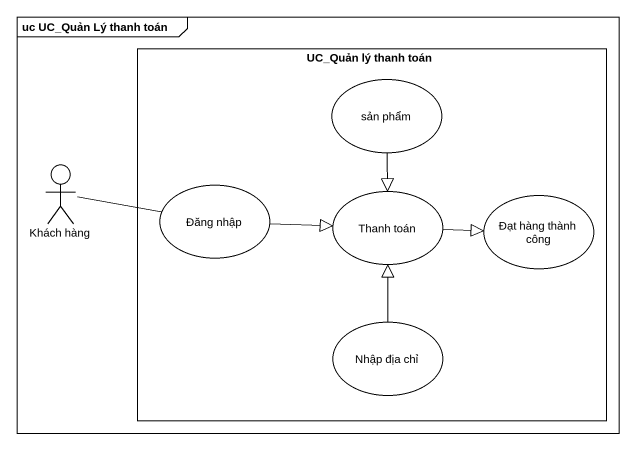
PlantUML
@startuml
mainframe uc UC_Quản Lý thanh toán
rectangle "UC_Quản lý thanh toán" as UC_Quản_lý_thanh_toán {
  usecase "sản phẩm" as sản_phẩm
  usecase "Đăng nhập" as Đăng_nhập
  usecase "Thanh toán" as Thanh_toán
  usecase "Đạt hàng thành công" as Đạt_hàng_thành_công
  usecase "Nhập địa chỉ" as Nhập_địa_chỉ
}
actor "Khách hàng" as Khách_hàng
sản_phẩm --|> Thanh_toán
Khách_hàng -right- Đăng_nhập
Đăng_nhập -right-|> Thanh_toán
Thanh_toán -right-|> Đạt_hàng_thành_công
Nhập_địa_chỉ -up-|> Thanh_toán
@enduml
